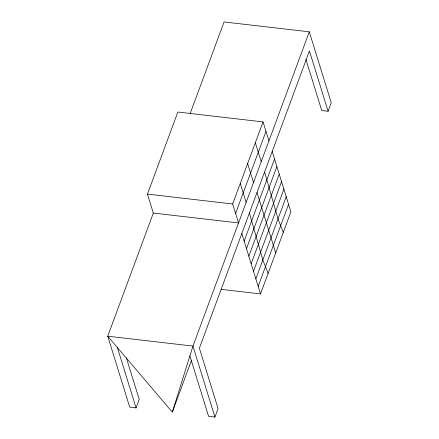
<?xml version="1.0" encoding="UTF-8"?>
<svg xmlns="http://www.w3.org/2000/svg" width="439" height="439" viewBox="0 0 439 439"><rect width="100%" height="100%" fill="white"/><g stroke="black" fill="none" stroke-linecap="round" stroke-linejoin="round"><path stroke-width="0.66" d="M268.926 140.87L263.054 121.91L177.833 112.033L147.455 194.104L153.326 213.063L107.742 336.203L172.318 412.111L192.962 346.08L309.292 31.822L224.071 21.95L190.114 113.679M189.878 355.941L208.569 416.315L214.929 417.05L192.962 346.08L107.742 336.203L129.708 407.178L136.074 407.913L139.218 399.413L126.355 357.867M153.326 213.063L238.547 222.941L232.675 203.976L263.054 121.91M235.611 213.458L265.99 131.393M172.318 412.111L191.552 360.161M244.161 241.082L274.54 159.017M246.498 248.628L276.877 166.562M248.836 256.178L279.215 174.107M251.168 263.724L281.547 181.653M253.506 271.269L283.885 189.204M255.844 278.814L286.223 196.749M258.176 286.365L288.555 204.294M214.929 417.05L218.079 408.55L199.388 348.176L309.424 50.919L328.114 111.292L321.749 110.557L305.873 59.27M221.283 289.367L260.514 293.911L290.892 211.839L272.207 151.466M328.114 111.292L331.258 102.797L309.292 31.822M147.455 194.104L232.675 203.976M283.298 232.357L277.997 218.962L264.607 171.984M268.108 273.393L262.807 259.998L249.418 213.019M255.344 142.741L261.216 161.7M257.013 192.501L275.703 252.875M247.634 163.566L253.506 182.531M240.27 183.464L246.142 202.423M241.823 233.537L260.514 293.911M117.383 347.54L136.074 407.913"/></g></svg>
